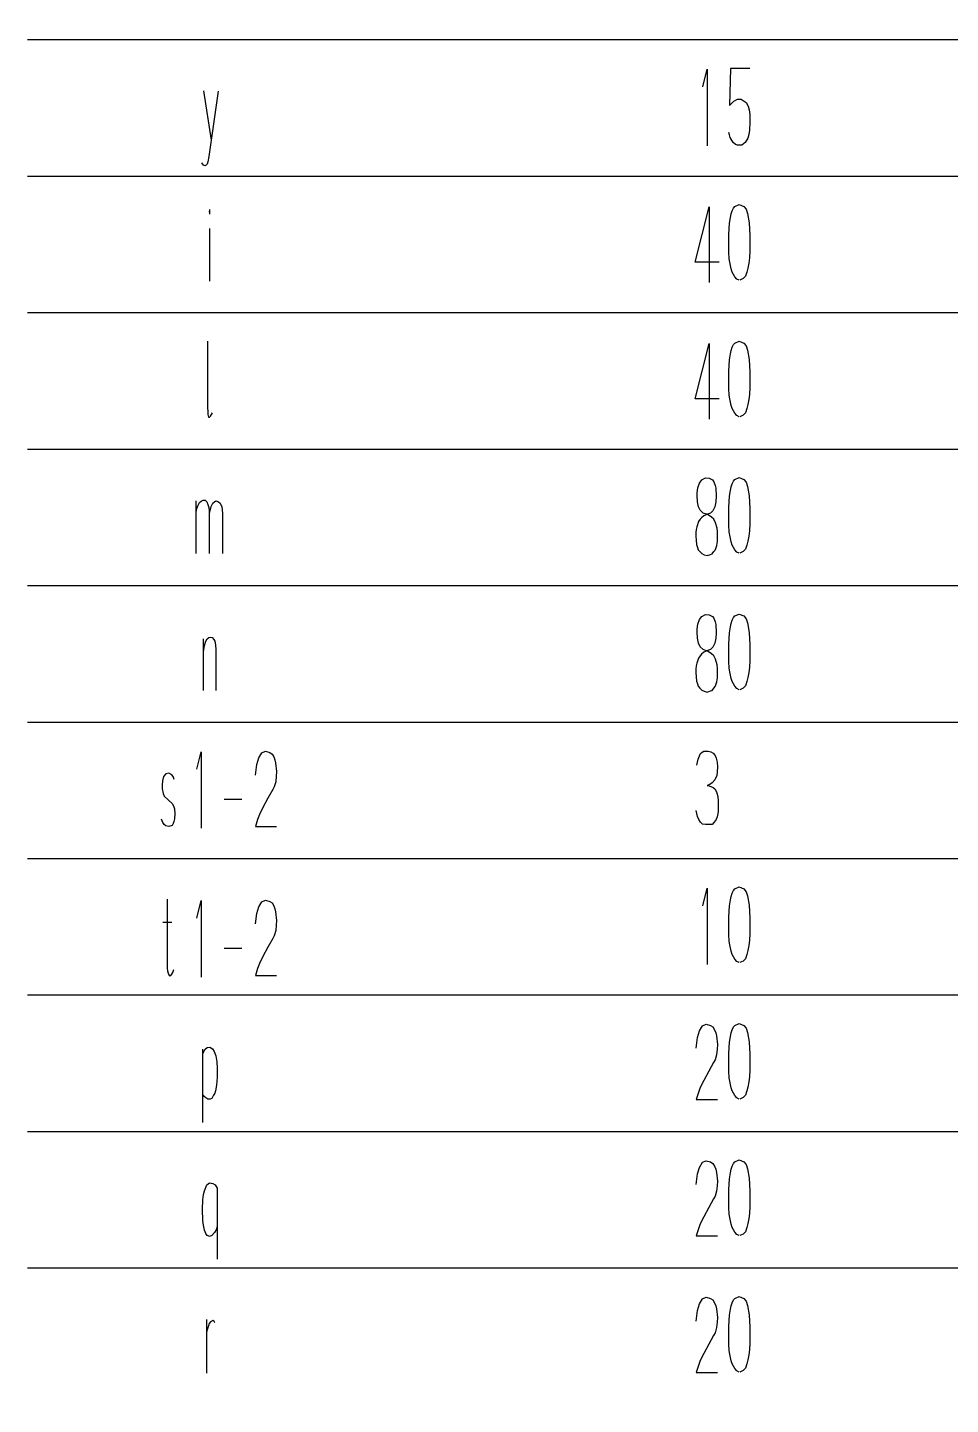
# Model space of a CAD drawing. Extents: x 0 to 8410, y 0 to 11890.
# Drawn here: x 6510 to 6983, y 6428 to 7134 of the extents above; entities that cross this region are included whole.
import ezdxf

# ---------------------------------------------------------------- set-up
doc = ezdxf.new("R2010")
doc.units = 0
doc.header["$MEASUREMENT"] = 0
doc.layers.add('6', color=7, linetype='Continuous')

msp = doc.modelspace()

# ---------------------------------------------------------------- linework, layer by layer
at = {"layer": '6'}
for p, q in [((6510, 7128.11), (8310, 7128.11)), ((6856.2, 7103.89), (6858.42, 7112.89)), ((6858.42, 7112.89), (6858.42, 7073.69)), ((6870.45, 7113.29), (6869.92, 7094.29)), ((6880.38, 7113.29), (6870.45, 7113.29)), ((6600.26, 7101.89), (6604.18, 7076.49)), ((6607.65, 7101.69), (6603.01, 7068.09)), ((6872.08, 7096.49), (6874.04, 7097.49)), ((6874.04, 7097.49), (6875.94, 7097.49)), ((6875.94, 7097.49), (6878.42, 7095.89)), ((6869.92, 7094.29), (6872.08, 7096.49)), ((6878.42, 7095.89), (6879.6, 7093.89)), ((6879.6, 7093.89), (6880.06, 7092.09)), ((6880.06, 7092.09), (6880.32, 7089.69)), ((6880.45, 7085.69), (6880.25, 7081.69)), ((6880.32, 7089.69), (6880.45, 7085.69)), ((6869.92, 7079.29), (6869.53, 7080.49)), ((6870.25, 7077.89), (6869.92, 7079.29)), ((6871.82, 7075.29), (6870.25, 7077.89)), ((6879.27, 7077.49), (6877.96, 7075.29)), ((6879.86, 7079.49), (6879.27, 7077.49)), ((6880.25, 7081.69), (6879.86, 7079.49)), ((6873, 7074.29), (6871.82, 7075.29)), ((6873.98, 7073.89), (6873, 7074.29)), ((6876.33, 7073.89), (6873.98, 7073.89)), ((6877.96, 7075.29), (6876.33, 7073.89)), ((6600.2, 7063.69), (6599.28, 7064.89)), ((6600.91, 7063.29), (6600.2, 7063.69)), ((6601.5, 7063.69), (6600.91, 7063.29)), ((6602.09, 7064.29), (6601.5, 7063.69)), ((6602.48, 7065.49), (6602.09, 7064.29)), ((6603.01, 7068.09), (6602.48, 7065.49)), ((6510, 7058.1), (8310, 7058.1)), ((6603.27, 7040.9), (6603.27, 7038.5)), ((6852.28, 7013.9), (6859.6, 7042.3)), ((6859.6, 7042.3), (6859.6, 7003.5)), ((6871.3, 7040.3), (6872.02, 7041.7)), ((6872.02, 7041.7), (6872.67, 7042.5)), ((6872.67, 7042.5), (6874.89, 7043.5)), ((6874.89, 7043.5), (6877.25, 7042.5)), ((6877.25, 7042.5), (6878.42, 7041.1)), ((6878.42, 7041.1), (6879.14, 7038.9)), ((6603.4, 7039.7), (6603.01, 7039.7)), ((6869.53, 7028.1), (6869.92, 7033.9)), ((6869.92, 7033.9), (6870.38, 7036.9)), ((6870.38, 7036.9), (6870.84, 7038.7)), ((6870.84, 7038.7), (6871.3, 7040.3)), ((6879.14, 7038.9), (6880.06, 7034.1)), ((6880.06, 7034.1), (6880.45, 7027.7)), ((6603.27, 7031.3), (6603.27, 7004.3)), ((6869.53, 7021.1), (6869.53, 7028.1)), ((6880.45, 7027.7), (6880.45, 7022.5)), ((6869.6, 7019.1), (6869.53, 7021.1)), ((6880.38, 7019.7), (6880.12, 7016.1)), ((6880.45, 7022.5), (6880.38, 7019.7)), ((6864.63, 7013.9), (6852.28, 7013.9)), ((6869.73, 7015.7), (6869.6, 7019.1)), ((6870.06, 7013.9), (6869.73, 7015.7)), ((6870.84, 7010.5), (6870.06, 7013.9)), ((6879.79, 7013.5), (6879.4, 7010.9)), ((6880.12, 7016.1), (6879.79, 7013.5)), ((6871.36, 7008.9), (6870.84, 7010.5)), ((6872.67, 7006.5), (6871.36, 7008.9)), ((6873.65, 7005.3), (6872.67, 7006.5)), ((6878.1, 7006.7), (6876.98, 7005.5)), ((6878.88, 7008.9), (6878.1, 7006.7)), ((6879.4, 7010.9), (6878.88, 7008.9)), ((6874.96, 7004.7), (6873.65, 7005.3)), ((6876.98, 7005.5), (6875.22, 7004.7)), ((6510, 6988.11), (8310, 6988.11)), ((6602.29, 6973.5), (6602.29, 6940.1)), ((6852.28, 6943.9), (6859.6, 6972.3)), ((6859.6, 6972.3), (6859.6, 6933.5)), ((6870.84, 6968.7), (6871.3, 6970.3)), ((6871.3, 6970.3), (6872.02, 6971.7)), ((6872.02, 6971.7), (6872.67, 6972.5)), ((6872.67, 6972.5), (6874.89, 6973.5)), ((6874.89, 6973.5), (6877.25, 6972.5)), ((6877.25, 6972.5), (6878.42, 6971.1)), ((6878.42, 6971.1), (6879.14, 6968.9)), ((6869.53, 6958.1), (6869.92, 6963.9)), ((6869.92, 6963.9), (6870.38, 6966.9)), ((6870.38, 6966.9), (6870.84, 6968.7)), ((6879.14, 6968.9), (6880.06, 6964.1)), ((6880.06, 6964.1), (6880.45, 6957.7)), ((6869.53, 6951.1), (6869.53, 6958.1)), ((6880.45, 6957.7), (6880.45, 6952.5)), ((6869.6, 6949.1), (6869.53, 6951.1)), ((6869.73, 6945.7), (6869.6, 6949.1)), ((6880.38, 6949.7), (6880.12, 6946.1)), ((6880.45, 6952.5), (6880.38, 6949.7)), ((6864.63, 6943.9), (6852.28, 6943.9)), ((6870.06, 6943.9), (6869.73, 6945.7)), ((6870.84, 6940.5), (6870.06, 6943.9)), ((6879.79, 6943.5), (6879.4, 6940.9)), ((6880.12, 6946.1), (6879.79, 6943.5)), ((6602.29, 6940.1), (6602.42, 6936.5)), ((6602.42, 6936.5), (6602.42, 6935.9)), ((6602.42, 6935.9), (6602.81, 6934.5)), ((6603.72, 6934.9), (6604.77, 6936.7)), ((6871.36, 6938.9), (6870.84, 6940.5)), ((6872.67, 6936.5), (6871.36, 6938.9)), ((6873.65, 6935.3), (6872.67, 6936.5)), ((6874.96, 6934.7), (6873.65, 6935.3)), ((6876.98, 6935.5), (6875.22, 6934.7)), ((6878.1, 6936.7), (6876.98, 6935.5)), ((6878.88, 6938.9), (6878.1, 6936.7)), ((6879.4, 6940.9), (6878.88, 6938.9)), ((6602.81, 6934.5), (6603.27, 6934.5)), ((6603.27, 6934.5), (6603.72, 6934.9)), ((6510, 6918.11), (8310, 6918.11)), ((6853.65, 6898.3), (6854.57, 6900.7)), ((6854.57, 6900.7), (6855.74, 6902.3)), ((6855.74, 6902.3), (6857.57, 6903.3)), ((6857.57, 6903.3), (6859.53, 6903.1)), ((6859.53, 6903.1), (6861.17, 6902.3)), ((6861.17, 6902.3), (6861.95, 6901.3)), ((6861.95, 6901.3), (6862.67, 6899.5)), ((6870.84, 6898.7), (6871.3, 6900.3)), ((6871.3, 6900.3), (6872.02, 6901.7)), ((6872.02, 6901.7), (6872.67, 6902.5)), ((6872.67, 6902.5), (6874.89, 6903.5)), ((6874.89, 6903.5), (6877.25, 6902.5)), ((6877.25, 6902.5), (6878.42, 6901.1)), ((6878.42, 6901.1), (6879.14, 6898.9)), ((6853.32, 6895.7), (6853.65, 6898.3)), ((6853.32, 6894.3), (6853.32, 6895.7)), ((6853.45, 6891.1), (6853.32, 6894.3)), ((6862.67, 6899.5), (6863, 6898.1)), ((6863, 6898.1), (6863.19, 6893.9)), ((6863.19, 6893.9), (6863, 6891.1)), ((6869.53, 6888.1), (6869.92, 6893.9)), ((6869.92, 6893.9), (6870.38, 6896.9)), ((6870.38, 6896.9), (6870.84, 6898.7)), ((6879.14, 6898.9), (6880.06, 6894.1)), ((6880.06, 6894.1), (6880.45, 6887.7)), ((6596.41, 6864.5), (6596.41, 6891.5)), ((6596.41, 6885.5), (6596.86, 6887.7)), ((6596.86, 6887.7), (6597.45, 6889.3)), ((6597.45, 6889.3), (6598.17, 6890.7)), ((6598.17, 6890.7), (6599.02, 6891.3)), ((6599.02, 6891.3), (6600.06, 6891.9)), ((6600.06, 6891.9), (6601.05, 6891.9)), ((6601.05, 6891.9), (6601.96, 6891.1)), ((6601.96, 6891.1), (6602.48, 6889.7)), ((6602.48, 6889.7), (6603.01, 6888.1)), ((6603.01, 6888.1), (6603.2, 6886.1)), ((6603.2, 6886.1), (6603.2, 6864.5)), ((6603.27, 6885.1), (6604.18, 6888.7)), ((6604.18, 6888.7), (6604.97, 6890.3)), ((6604.97, 6890.3), (6605.82, 6891.1)), ((6605.82, 6891.1), (6606.6, 6891.5)), ((6606.6, 6891.5), (6607.97, 6891.1)), ((6607.97, 6891.1), (6608.82, 6890.3)), ((6608.82, 6890.3), (6609.54, 6888.5)), ((6609.54, 6888.5), (6609.93, 6885.3)), ((6853.98, 6888.5), (6853.45, 6891.1)), ((6854.89, 6886.7), (6853.98, 6888.5)), ((6856.4, 6885.3), (6854.89, 6886.7)), ((6861.36, 6886.5), (6860.12, 6885.3)), ((6862.41, 6888.5), (6861.36, 6886.5)), ((6863, 6891.1), (6862.41, 6888.5)), ((6869.53, 6881.1), (6869.53, 6888.1)), ((6880.45, 6887.7), (6880.45, 6882.5)), ((6609.93, 6885.3), (6609.93, 6864.5)), ((6853.98, 6880.9), (6853.26, 6878.3)), ((6854.89, 6882.1), (6853.98, 6880.9)), ((6855.55, 6882.9), (6854.89, 6882.1)), ((6856.79, 6883.9), (6855.55, 6882.9)), ((6858.1, 6884.7), (6856.4, 6885.3)), ((6859.21, 6884.9), (6856.79, 6883.9)), ((6860.77, 6883.1), (6858.55, 6884.7)), ((6860.12, 6885.3), (6859.21, 6884.9)), ((6861.95, 6882.1), (6860.77, 6883.1)), ((6862.74, 6880.3), (6861.95, 6882.1)), ((6863.65, 6877.5), (6862.74, 6880.3)), ((6869.6, 6879.1), (6869.53, 6881.1)), ((6869.73, 6875.7), (6869.6, 6879.1)), ((6880.38, 6879.7), (6880.12, 6876.1)), ((6880.45, 6882.5), (6880.38, 6879.7)), ((6852.93, 6876.9), (6852.74, 6875.3)), ((6852.74, 6875.3), (6852.74, 6873.5)), ((6852.74, 6873.5), (6852.8, 6871.3)), ((6853.26, 6878.3), (6852.93, 6876.9)), ((6863.78, 6875.7), (6863.65, 6877.5)), ((6863.78, 6873.1), (6863.78, 6875.7)), ((6863.78, 6870.7), (6863.78, 6873.1)), ((6870.06, 6873.9), (6869.73, 6875.7)), ((6870.84, 6870.5), (6870.06, 6873.9)), ((6879.79, 6873.5), (6879.4, 6870.9)), ((6880.12, 6876.1), (6879.79, 6873.5)), ((6852.8, 6871.3), (6853.06, 6869.1)), ((6853.06, 6869.1), (6853.45, 6867.7)), ((6853.45, 6867.7), (6853.91, 6866.5)), ((6853.91, 6866.5), (6854.7, 6865.5)), ((6854.7, 6865.5), (6855.81, 6864.5)), ((6855.81, 6864.5), (6856.92, 6863.9)), ((6860.97, 6864.3), (6861.95, 6865.5)), ((6861.95, 6865.5), (6862.6, 6866.3)), ((6862.6, 6866.3), (6862.93, 6867.1)), ((6862.93, 6867.1), (6863.39, 6868.7)), ((6863.39, 6868.7), (6863.78, 6870.7)), ((6871.36, 6868.9), (6870.84, 6870.5)), ((6872.67, 6866.5), (6871.36, 6868.9)), ((6873.65, 6865.3), (6872.67, 6866.5)), ((6874.96, 6864.7), (6873.65, 6865.3)), ((6876.98, 6865.5), (6875.22, 6864.7)), ((6878.1, 6866.7), (6876.98, 6865.5)), ((6878.88, 6868.9), (6878.1, 6866.7)), ((6879.4, 6870.9), (6878.88, 6868.9)), ((6856.92, 6863.9), (6858.42, 6863.5)), ((6858.42, 6863.5), (6860.25, 6864.1)), ((6860.25, 6864.1), (6860.97, 6864.3)), ((6510, 6848.11), (8310, 6848.11)), ((6853.65, 6828.3), (6854.57, 6830.7)), ((6854.57, 6830.7), (6855.74, 6832.3)), ((6855.74, 6832.3), (6857.57, 6833.3)), ((6857.57, 6833.3), (6859.53, 6833.1)), ((6859.53, 6833.1), (6861.17, 6832.3)), ((6861.17, 6832.3), (6861.95, 6831.3)), ((6861.95, 6831.3), (6862.67, 6829.5)), ((6862.67, 6829.5), (6863, 6828.1)), ((6870.84, 6828.7), (6871.3, 6830.3)), ((6871.3, 6830.3), (6872.02, 6831.7)), ((6872.02, 6831.7), (6872.67, 6832.5)), ((6872.67, 6832.5), (6874.89, 6833.5)), ((6874.89, 6833.5), (6877.25, 6832.5)), ((6877.25, 6832.5), (6878.42, 6831.1)), ((6878.42, 6831.1), (6879.14, 6828.9)), ((6853.32, 6825.7), (6853.65, 6828.3)), ((6853.32, 6824.3), (6853.32, 6825.7)), ((6853.45, 6821.1), (6853.32, 6824.3)), ((6863, 6828.1), (6863.19, 6823.9)), ((6863.19, 6823.9), (6863, 6821.1)), ((6869.53, 6818.1), (6869.92, 6823.9)), ((6869.92, 6823.9), (6870.38, 6826.9)), ((6870.38, 6826.9), (6870.84, 6828.7)), ((6879.14, 6828.9), (6880.06, 6824.1)), ((6880.06, 6824.1), (6880.45, 6817.7)), ((6600.2, 6794.3), (6600.2, 6820.7)), ((6600.2, 6814.1), (6600.72, 6817.3)), ((6600.72, 6817.3), (6601.44, 6819.5)), ((6601.44, 6819.5), (6602.03, 6820.7)), ((6602.03, 6820.7), (6602.88, 6821.5)), ((6602.88, 6821.5), (6603.99, 6821.7)), ((6603.99, 6821.7), (6604.71, 6821.5)), ((6604.71, 6821.5), (6605.49, 6820.5)), ((6605.49, 6820.5), (6605.95, 6819.5)), ((6605.95, 6819.5), (6606.41, 6817.7)), ((6606.41, 6817.7), (6606.6, 6815.1)), ((6606.6, 6815.1), (6606.6, 6794.3)), ((6853.98, 6818.5), (6853.45, 6821.1)), ((6854.89, 6816.7), (6853.98, 6818.5)), ((6856.4, 6815.3), (6854.89, 6816.7)), ((6858.1, 6814.7), (6856.4, 6815.3)), ((6859.21, 6814.9), (6856.79, 6813.9)), ((6860.12, 6815.3), (6859.21, 6814.9)), ((6861.36, 6816.5), (6860.12, 6815.3)), ((6862.41, 6818.5), (6861.36, 6816.5)), ((6863, 6821.1), (6862.41, 6818.5)), ((6869.53, 6811.1), (6869.53, 6818.1)), ((6880.45, 6817.7), (6880.45, 6812.5)), ((6853.26, 6808.3), (6852.93, 6806.9)), ((6853.98, 6810.9), (6853.26, 6808.3)), ((6854.89, 6812.1), (6853.98, 6810.9)), ((6855.55, 6812.9), (6854.89, 6812.1)), ((6856.79, 6813.9), (6855.55, 6812.9)), ((6860.77, 6813.1), (6858.55, 6814.7)), ((6861.95, 6812.1), (6860.77, 6813.1)), ((6862.74, 6810.3), (6861.95, 6812.1)), ((6863.65, 6807.5), (6862.74, 6810.3)), ((6869.6, 6809.1), (6869.53, 6811.1)), ((6869.73, 6805.7), (6869.6, 6809.1)), ((6880.38, 6809.7), (6880.12, 6806.1)), ((6880.45, 6812.5), (6880.38, 6809.7)), ((6852.93, 6806.9), (6852.74, 6805.3)), ((6852.74, 6805.3), (6852.74, 6803.5)), ((6852.74, 6803.5), (6852.8, 6801.3)), ((6852.8, 6801.3), (6853.06, 6799.1)), ((6863.78, 6805.7), (6863.65, 6807.5)), ((6863.78, 6803.1), (6863.78, 6805.7)), ((6863.78, 6800.7), (6863.78, 6803.1)), ((6870.06, 6803.9), (6869.73, 6805.7)), ((6870.84, 6800.5), (6870.06, 6803.9)), ((6879.4, 6800.9), (6878.88, 6798.9)), ((6879.79, 6803.5), (6879.4, 6800.9)), ((6880.12, 6806.1), (6879.79, 6803.5)), ((6853.06, 6799.1), (6853.45, 6797.7)), ((6853.45, 6797.7), (6853.91, 6796.5)), ((6853.91, 6796.5), (6854.7, 6795.5)), ((6854.7, 6795.5), (6855.81, 6794.5)), ((6855.81, 6794.5), (6856.92, 6793.9)), ((6856.92, 6793.9), (6858.42, 6793.5)), ((6858.42, 6793.5), (6860.25, 6794.1)), ((6860.25, 6794.1), (6860.97, 6794.3)), ((6860.97, 6794.3), (6861.95, 6795.5)), ((6861.95, 6795.5), (6862.6, 6796.3)), ((6862.6, 6796.3), (6862.93, 6797.1)), ((6862.93, 6797.1), (6863.39, 6798.7)), ((6863.39, 6798.7), (6863.78, 6800.7)), ((6871.36, 6798.9), (6870.84, 6800.5)), ((6872.67, 6796.5), (6871.36, 6798.9)), ((6873.65, 6795.3), (6872.67, 6796.5)), ((6874.96, 6794.7), (6873.65, 6795.3)), ((6876.98, 6795.5), (6875.22, 6794.7)), ((6878.1, 6796.7), (6876.98, 6795.5)), ((6878.88, 6798.9), (6878.1, 6796.7)), ((6510, 6778.11), (8310, 6778.11)), ((6596.8, 6753.9), (6599.02, 6762.9)), ((6599.02, 6762.9), (6599.02, 6723.7)), ((6627.52, 6756.3), (6628.57, 6759.7)), ((6628.57, 6759.7), (6630.07, 6762.3)), ((6630.07, 6762.3), (6631.96, 6763.1)), ((6631.96, 6763.1), (6634.19, 6762.5)), ((6634.19, 6762.5), (6635.36, 6761.7)), ((6635.36, 6761.7), (6636.21, 6760.3)), ((6636.21, 6760.3), (6636.8, 6758.7)), ((6636.8, 6758.7), (6637.19, 6757.1)), ((6853.52, 6757.5), (6853.91, 6759.1)), ((6853.91, 6759.1), (6854.57, 6760.7)), ((6854.57, 6760.7), (6855.15, 6761.9)), ((6855.15, 6761.9), (6855.94, 6762.7)), ((6855.94, 6762.7), (6856.85, 6763.1)), ((6856.85, 6763.1), (6859.08, 6763.1)), ((6859.08, 6763.1), (6860.45, 6762.9)), ((6860.45, 6762.9), (6861.62, 6762.1)), ((6861.62, 6762.1), (6862.54, 6760.9)), ((6862.54, 6760.9), (6863.19, 6759.5)), ((6863.19, 6759.5), (6863.65, 6757.5)), ((6580.85, 6751.5), (6579.74, 6750.1)), ((6582.42, 6751.9), (6580.85, 6751.5)), ((6583.99, 6751.1), (6582.42, 6751.9)), ((6626.87, 6750.9), (6627.52, 6756.3)), ((6637.19, 6757.1), (6637.65, 6752.7)), ((6637.65, 6752.7), (6637.52, 6750.3)), ((6853.13, 6755.9), (6853.52, 6757.5)), ((6863.65, 6752.5), (6863.39, 6750.7)), ((6863.65, 6757.5), (6863.85, 6755.1)), ((6863.85, 6755.1), (6863.65, 6752.5)), ((6579.15, 6747.9), (6578.96, 6745.7)), ((6578.96, 6745.7), (6579.09, 6743.9)), ((6579.74, 6750.1), (6579.15, 6747.9)), ((6584.71, 6750.1), (6583.99, 6751.1)), ((6585.17, 6748.7), (6584.71, 6750.1)), ((6636.47, 6744.9), (6635.76, 6743.5)), ((6637.26, 6747.5), (6636.47, 6744.9)), ((6637.52, 6750.3), (6637.26, 6747.5)), ((6859.86, 6746.1), (6858.42, 6745.5)), ((6858.42, 6745.5), (6859.6, 6745.3)), ((6859.6, 6745.3), (6861.49, 6744.5)), ((6861.04, 6746.9), (6859.86, 6746.1)), ((6862.34, 6748.5), (6861.04, 6746.9)), ((6861.49, 6744.5), (6862.41, 6743.9)), ((6863.39, 6750.7), (6862.34, 6748.5)), ((6579.09, 6743.9), (6579.55, 6741.5)), ((6579.55, 6741.5), (6580.07, 6740.1)), ((6580.07, 6740.1), (6584.19, 6736.3)), ((6619.94, 6738.3), (6610.85, 6738.3)), ((6633.27, 6739.1), (6630.66, 6734.3)), ((6635.76, 6743.5), (6633.27, 6739.1)), ((6862.41, 6743.9), (6863.26, 6742.3)), ((6863.26, 6742.3), (6863.98, 6739.9)), ((6863.98, 6739.9), (6864.17, 6737.7)), ((6864.17, 6737.7), (6864.17, 6733.9)), ((6584.19, 6736.3), (6584.9, 6735.1)), ((6584.9, 6735.1), (6585.3, 6733.5)), ((6585.3, 6733.5), (6585.43, 6731.1)), ((6585.43, 6731.1), (6585.36, 6728.5)), ((6628.89, 6730.7), (6627.91, 6728.1)), ((6630.66, 6734.3), (6628.89, 6730.7)), ((6853.52, 6729.7), (6852.87, 6732.7)), ((6864.11, 6732.1), (6863.65, 6729.5)), ((6864.17, 6733.9), (6864.11, 6732.1)), ((6579.35, 6726.5), (6578.76, 6728.3)), ((6580, 6725.5), (6579.35, 6726.5)), ((6580.85, 6724.9), (6580, 6725.5)), ((6582.36, 6724.5), (6580.85, 6724.9)), ((6584.12, 6725.1), (6582.36, 6724.5)), ((6584.71, 6726.1), (6584.12, 6725.1)), ((6585.04, 6727.1), (6584.71, 6726.1)), ((6585.36, 6728.5), (6585.04, 6727.1)), ((6627.91, 6728.1), (6626.87, 6724.5)), ((6626.87, 6724.5), (6637.65, 6724.5)), ((6854.17, 6728.1), (6853.52, 6729.7)), ((6855.15, 6726.7), (6854.17, 6728.1)), ((6856.13, 6725.7), (6855.15, 6726.7)), ((6857.64, 6725.5), (6856.13, 6725.7)), ((6861.04, 6725.5), (6857.64, 6725.5)), ((6862.15, 6726.7), (6861.04, 6725.5)), ((6863.06, 6728.1), (6862.15, 6726.7)), ((6863.65, 6729.5), (6863.06, 6728.1)), ((6510, 6708.11), (8310, 6708.11)), ((6856.2, 6683.9), (6858.42, 6692.9)), ((6858.42, 6692.9), (6858.42, 6653.7)), ((6870.38, 6686.9), (6870.84, 6688.7)), ((6870.84, 6688.7), (6871.3, 6690.3)), ((6871.3, 6690.3), (6872.02, 6691.7)), ((6872.02, 6691.7), (6872.67, 6692.5)), ((6872.67, 6692.5), (6874.89, 6693.5)), ((6874.89, 6693.5), (6877.25, 6692.5)), ((6877.25, 6692.5), (6878.42, 6691.1)), ((6878.42, 6691.1), (6879.14, 6688.9)), ((6879.14, 6688.9), (6880.06, 6684.1)), ((6581.64, 6687.32), (6581.64, 6651.92)), ((6596.8, 6677.52), (6599.02, 6686.52)), ((6599.02, 6686.52), (6599.02, 6647.32)), ((6627.52, 6679.92), (6628.57, 6683.32)), ((6628.57, 6683.32), (6630.07, 6685.92)), ((6630.07, 6685.92), (6631.96, 6686.72)), ((6631.96, 6686.72), (6634.19, 6686.12)), ((6634.19, 6686.12), (6635.36, 6685.32)), ((6635.36, 6685.32), (6636.21, 6683.92)), ((6636.21, 6683.92), (6636.8, 6682.32)), ((6636.8, 6682.32), (6637.19, 6680.72)), ((6637.19, 6680.72), (6637.65, 6676.32)), ((6869.53, 6678.1), (6869.92, 6683.9)), ((6869.92, 6683.9), (6870.38, 6686.9)), ((6880.06, 6684.1), (6880.45, 6677.7)), ((6583.99, 6675.32), (6579.28, 6675.32)), ((6626.87, 6674.52), (6627.52, 6679.92)), ((6637.52, 6673.92), (6637.26, 6671.12)), ((6637.65, 6676.32), (6637.52, 6673.92)), ((6869.53, 6671.1), (6869.53, 6678.1)), ((6880.45, 6677.7), (6880.45, 6672.5)), ((6635.76, 6667.12), (6633.27, 6662.72)), ((6636.47, 6668.52), (6635.76, 6667.12)), ((6637.26, 6671.12), (6636.47, 6668.52)), ((6869.6, 6669.1), (6869.53, 6671.1)), ((6869.73, 6665.7), (6869.6, 6669.1)), ((6880.38, 6669.7), (6880.12, 6666.1)), ((6880.45, 6672.5), (6880.38, 6669.7)), ((6619.94, 6661.92), (6610.85, 6661.92)), ((6633.27, 6662.72), (6630.66, 6657.92)), ((6870.06, 6663.9), (6869.73, 6665.7)), ((6870.84, 6660.5), (6870.06, 6663.9)), ((6871.36, 6658.9), (6870.84, 6660.5)), ((6879.4, 6660.9), (6878.88, 6658.9)), ((6879.79, 6663.5), (6879.4, 6660.9)), ((6880.12, 6666.1), (6879.79, 6663.5)), ((6628.89, 6654.32), (6627.91, 6651.72)), ((6630.66, 6657.92), (6628.89, 6654.32)), ((6872.67, 6656.5), (6871.36, 6658.9)), ((6873.65, 6655.3), (6872.67, 6656.5)), ((6874.96, 6654.7), (6873.65, 6655.3)), ((6876.98, 6655.5), (6875.22, 6654.7)), ((6878.1, 6656.7), (6876.98, 6655.5)), ((6878.88, 6658.9), (6878.1, 6656.7)), ((6581.64, 6651.92), (6581.77, 6650.52)), ((6581.77, 6650.52), (6582.03, 6649.32)), ((6582.03, 6649.32), (6582.36, 6648.52)), ((6582.36, 6648.52), (6582.75, 6647.92)), ((6582.75, 6647.92), (6583.47, 6648.12)), ((6583.47, 6648.12), (6583.99, 6648.72)), ((6583.99, 6648.72), (6584.51, 6649.72)), ((6584.51, 6649.72), (6585.04, 6651.12)), ((6627.91, 6651.72), (6626.87, 6648.12)), ((6626.87, 6648.12), (6637.65, 6648.12)), ((6510, 6638.11), (8310, 6638.11)), ((6853.59, 6616.3), (6854.63, 6619.7)), ((6854.63, 6619.7), (6856.13, 6622.3)), ((6856.13, 6622.3), (6858.03, 6623.1)), ((6858.03, 6623.1), (6860.25, 6622.5)), ((6860.25, 6622.5), (6861.43, 6621.7)), ((6861.43, 6621.7), (6862.28, 6620.3)), ((6862.28, 6620.3), (6862.87, 6618.7)), ((6862.87, 6618.7), (6863.26, 6617.1)), ((6870.38, 6616.9), (6870.84, 6618.7)), ((6870.84, 6618.7), (6871.3, 6620.3)), ((6871.3, 6620.3), (6872.02, 6621.7)), ((6872.02, 6621.7), (6872.67, 6622.5)), ((6872.67, 6622.5), (6874.89, 6623.5)), ((6874.89, 6623.5), (6877.25, 6622.5)), ((6877.25, 6622.5), (6878.42, 6621.1)), ((6878.42, 6621.1), (6879.14, 6618.9)), ((6879.14, 6618.9), (6880.06, 6614.1)), ((6599.74, 6610.3), (6599.74, 6572.7)), ((6599.8, 6608.1), (6601.11, 6610.3)), ((6601.11, 6610.3), (6602.16, 6611.1)), ((6602.16, 6611.1), (6603.53, 6611.3)), ((6603.53, 6611.3), (6604.84, 6610.5)), ((6604.84, 6610.5), (6605.62, 6609.1)), ((6852.93, 6610.9), (6853.59, 6616.3)), ((6863.26, 6617.1), (6863.72, 6612.7)), ((6863.59, 6610.3), (6863.32, 6607.5)), ((6863.72, 6612.7), (6863.59, 6610.3)), ((6869.53, 6608.1), (6869.92, 6613.9)), ((6869.92, 6613.9), (6870.38, 6616.9)), ((6880.06, 6614.1), (6880.45, 6607.7)), ((6605.62, 6609.1), (6606.54, 6606.9)), ((6606.54, 6606.9), (6606.99, 6603.9)), ((6606.99, 6603.9), (6607.19, 6600.5)), ((6861.82, 6603.5), (6859.34, 6599.1)), ((6862.54, 6604.9), (6861.82, 6603.5)), ((6863.32, 6607.5), (6862.54, 6604.9)), ((6869.53, 6601.1), (6869.53, 6608.1)), ((6880.45, 6607.7), (6880.45, 6602.5)), ((6607.19, 6600.5), (6607.19, 6595.9)), ((6859.34, 6599.1), (6856.72, 6594.3)), ((6869.6, 6599.1), (6869.53, 6601.1)), ((6869.73, 6595.7), (6869.6, 6599.1)), ((6880.12, 6596.1), (6879.79, 6593.5)), ((6880.38, 6599.7), (6880.12, 6596.1)), ((6880.45, 6602.5), (6880.38, 6599.7)), ((6606.41, 6588.9), (6605.95, 6587.7)), ((6606.93, 6591.9), (6606.41, 6588.9)), ((6607.19, 6595.9), (6606.93, 6591.9)), ((6854.96, 6590.7), (6853.98, 6588.1)), ((6856.72, 6594.3), (6854.96, 6590.7)), ((6870.06, 6593.9), (6869.73, 6595.7)), ((6870.84, 6590.5), (6870.06, 6593.9)), ((6871.36, 6588.9), (6870.84, 6590.5)), ((6872.67, 6586.5), (6871.36, 6588.9)), ((6878.88, 6588.9), (6878.1, 6586.7)), ((6879.4, 6590.9), (6878.88, 6588.9)), ((6879.79, 6593.5), (6879.4, 6590.9)), ((6600.52, 6586.1), (6599.74, 6587.3)), ((6601.37, 6585.3), (6600.52, 6586.1)), ((6602.48, 6584.7), (6601.37, 6585.3)), ((6603.59, 6584.7), (6602.48, 6584.7)), ((6604.44, 6585.1), (6603.59, 6584.7)), ((6605.42, 6586.7), (6604.44, 6585.1)), ((6605.95, 6587.7), (6605.42, 6586.7)), ((6853.98, 6588.1), (6852.93, 6584.5)), ((6852.93, 6584.5), (6863.72, 6584.5)), ((6873.65, 6585.3), (6872.67, 6586.5)), ((6874.96, 6584.7), (6873.65, 6585.3)), ((6876.98, 6585.5), (6875.22, 6584.7)), ((6878.1, 6586.7), (6876.98, 6585.5)), ((6510, 6568.11), (8310, 6568.11)), ((6853.59, 6546.3), (6854.63, 6549.7)), ((6854.63, 6549.7), (6856.13, 6552.3)), ((6856.13, 6552.3), (6858.03, 6553.1)), ((6858.03, 6553.1), (6860.25, 6552.5)), ((6860.25, 6552.5), (6861.43, 6551.7)), ((6861.43, 6551.7), (6862.28, 6550.3)), ((6862.28, 6550.3), (6862.87, 6548.7)), ((6862.87, 6548.7), (6863.26, 6547.1)), ((6863.26, 6547.1), (6863.72, 6542.7)), ((6869.92, 6543.9), (6870.38, 6546.9)), ((6870.38, 6546.9), (6870.84, 6548.7)), ((6870.84, 6548.7), (6871.3, 6550.3)), ((6871.3, 6550.3), (6872.02, 6551.7)), ((6872.02, 6551.7), (6872.67, 6552.5)), ((6872.67, 6552.5), (6874.89, 6553.5)), ((6874.89, 6553.5), (6877.25, 6552.5)), ((6877.25, 6552.5), (6878.42, 6551.1)), ((6878.42, 6551.1), (6879.14, 6548.9)), ((6879.14, 6548.9), (6880.06, 6544.1)), ((6600.72, 6537.7), (6601.9, 6540.7)), ((6601.9, 6540.7), (6603.33, 6541.7)), ((6603.33, 6541.7), (6605.03, 6541.5)), ((6605.03, 6541.5), (6606.14, 6540.7)), ((6606.14, 6540.7), (6607.25, 6539.1)), ((6852.93, 6540.9), (6853.59, 6546.3)), ((6863.59, 6540.3), (6863.32, 6537.5)), ((6863.72, 6542.7), (6863.59, 6540.3)), ((6869.53, 6538.1), (6869.92, 6543.9)), ((6880.06, 6544.1), (6880.45, 6537.7)), ((6599.67, 6528.1), (6599.87, 6533.1)), ((6599.87, 6533.1), (6600.26, 6535.7)), ((6600.26, 6535.7), (6600.72, 6537.7)), ((6607.25, 6539.1), (6607.25, 6502.7)), ((6861.82, 6533.5), (6859.34, 6529.1)), ((6862.54, 6534.9), (6861.82, 6533.5)), ((6863.32, 6537.5), (6862.54, 6534.9)), ((6869.53, 6531.1), (6869.53, 6538.1)), ((6880.45, 6532.5), (6880.38, 6529.7)), ((6880.45, 6537.7), (6880.45, 6532.5)), ((6599.87, 6522.5), (6599.67, 6528.1)), ((6859.34, 6529.1), (6856.72, 6524.3)), ((6869.6, 6529.1), (6869.53, 6531.1)), ((6869.73, 6525.7), (6869.6, 6529.1)), ((6870.06, 6523.9), (6869.73, 6525.7)), ((6880.12, 6526.1), (6879.79, 6523.5)), ((6880.38, 6529.7), (6880.12, 6526.1)), ((6600.2, 6520.1), (6599.87, 6522.5)), ((6600.78, 6517.5), (6600.2, 6520.1)), ((6607.25, 6519.7), (6606.67, 6517.7)), ((6854.96, 6520.7), (6853.98, 6518.1)), ((6856.72, 6524.3), (6854.96, 6520.7)), ((6870.84, 6520.5), (6870.06, 6523.9)), ((6871.36, 6518.9), (6870.84, 6520.5)), ((6872.67, 6516.5), (6871.36, 6518.9)), ((6878.88, 6518.9), (6878.1, 6516.7)), ((6879.4, 6520.9), (6878.88, 6518.9)), ((6879.79, 6523.5), (6879.4, 6520.9)), ((6601.44, 6515.7), (6600.78, 6517.5)), ((6602.09, 6514.7), (6601.44, 6515.7)), ((6602.55, 6514.5), (6602.09, 6514.7)), ((6603.33, 6514.3), (6602.55, 6514.5)), ((6604.44, 6514.7), (6603.33, 6514.3)), ((6605.88, 6516.3), (6604.44, 6514.7)), ((6606.67, 6517.7), (6605.88, 6516.3)), ((6853.98, 6518.1), (6852.93, 6514.5)), ((6852.93, 6514.5), (6863.72, 6514.5)), ((6873.65, 6515.3), (6872.67, 6516.5)), ((6874.96, 6514.7), (6873.65, 6515.3)), ((6876.98, 6515.5), (6875.22, 6514.7)), ((6878.1, 6516.7), (6876.98, 6515.5)), ((6510, 6498.11), (8310, 6498.11)), ((6856.13, 6482.3), (6858.03, 6483.1)), ((6858.03, 6483.1), (6860.25, 6482.5)), ((6872.67, 6482.5), (6874.89, 6483.5)), ((6874.89, 6483.5), (6877.25, 6482.5)), ((6852.93, 6470.9), (6853.59, 6476.3)), ((6853.59, 6476.3), (6854.63, 6479.7)), ((6854.63, 6479.7), (6856.13, 6482.3)), ((6860.25, 6482.5), (6861.43, 6481.7)), ((6861.43, 6481.7), (6862.28, 6480.3)), ((6862.28, 6480.3), (6862.87, 6478.7)), ((6862.87, 6478.7), (6863.26, 6477.1)), ((6863.26, 6477.1), (6863.72, 6472.7)), ((6869.92, 6473.9), (6870.38, 6476.9)), ((6870.38, 6476.9), (6870.84, 6478.7)), ((6870.84, 6478.7), (6871.3, 6480.3)), ((6871.3, 6480.3), (6872.02, 6481.7)), ((6872.02, 6481.7), (6872.67, 6482.5)), ((6877.25, 6482.5), (6878.42, 6481.1)), ((6878.42, 6481.1), (6879.14, 6478.9)), ((6879.14, 6478.9), (6880.06, 6474.1)), ((6601.76, 6471.7), (6601.76, 6444.1)), ((6603.2, 6469.7), (6602.74, 6468.5)), ((6603.79, 6470.5), (6603.2, 6469.7)), ((6604.97, 6471.1), (6603.79, 6470.5)), ((6605.75, 6470.7), (6604.97, 6471.1)), ((6606.08, 6469.9), (6605.75, 6470.7)), ((6863.59, 6470.3), (6863.32, 6467.5)), ((6863.72, 6472.7), (6863.59, 6470.3)), ((6869.53, 6468.1), (6869.92, 6473.9)), ((6880.06, 6474.1), (6880.45, 6467.7)), ((6602.22, 6466.9), (6601.76, 6465.1)), ((6602.74, 6468.5), (6602.22, 6466.9)), ((6861.82, 6463.5), (6859.34, 6459.1)), ((6862.54, 6464.9), (6861.82, 6463.5)), ((6863.32, 6467.5), (6862.54, 6464.9)), ((6869.53, 6461.1), (6869.53, 6468.1)), ((6880.45, 6462.5), (6880.38, 6459.7)), ((6880.45, 6467.7), (6880.45, 6462.5)), ((6859.34, 6459.1), (6856.72, 6454.3)), ((6869.6, 6459.1), (6869.53, 6461.1)), ((6869.73, 6455.7), (6869.6, 6459.1)), ((6870.06, 6453.9), (6869.73, 6455.7)), ((6880.12, 6456.1), (6879.79, 6453.5)), ((6880.38, 6459.7), (6880.12, 6456.1)), ((6853.98, 6448.1), (6852.93, 6444.5)), ((6854.96, 6450.7), (6853.98, 6448.1)), ((6856.72, 6454.3), (6854.96, 6450.7)), ((6870.84, 6450.5), (6870.06, 6453.9)), ((6871.36, 6448.9), (6870.84, 6450.5)), ((6872.67, 6446.5), (6871.36, 6448.9)), ((6878.88, 6448.9), (6878.1, 6446.7)), ((6879.4, 6450.9), (6878.88, 6448.9)), ((6879.79, 6453.5), (6879.4, 6450.9)), ((6852.93, 6444.5), (6863.72, 6444.5)), ((6873.65, 6445.3), (6872.67, 6446.5)), ((6874.96, 6444.7), (6873.65, 6445.3)), ((6876.98, 6445.5), (6875.22, 6444.7)), ((6878.1, 6446.7), (6876.98, 6445.5))]:
    msp.add_line(p, q, dxfattribs=at)
at = {"layer": '6', "const_width": 0.03}
for points in [[(6510, 6428.11), (6510, 7948.11)], [(6707.14, 6428.11), (6707.14, 7828.11)], [(6510, 6428.11), (8310, 6428.11)]]:
    msp.add_lwpolyline(points, dxfattribs=at)

doc.saveas('drawing.dxf')
